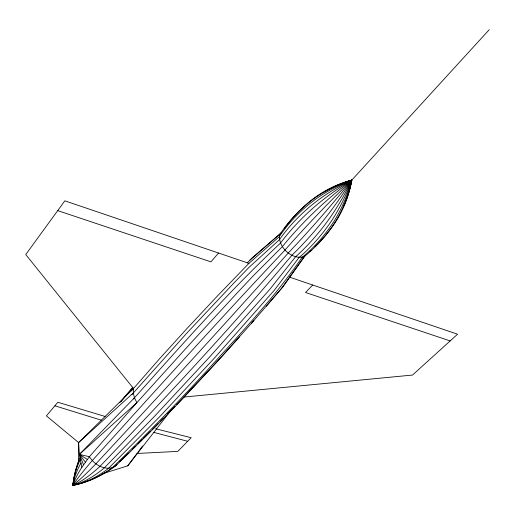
<?xml version="1.0" encoding="UTF-8"?>
<svg xmlns="http://www.w3.org/2000/svg" width="515" height="515" viewBox="0 0 515 515"><rect width="100%" height="100%" fill="white"/><g stroke="black" fill="none" stroke-linecap="round" stroke-linejoin="round"><path stroke-width="0.77" d="M78.55 461.221L78.602 442.578L133.507 388.497L159.418 358.923L187.215 328.248L217.008 296.408L248.932 263.352L279.156 236.797A191.078 141.052 -2.6 0 1 306.58 206.29A144.2 108.472 -1.3 0 1 351.739 180.173L489.25 29.683M80.52 483.366A222.062 155.871 60.2 0 1 72.905 485.317A202.086 50.148 -33.4 0 1 81.846 467.343L89.398 456.715L136.855 402.672L134.46 397.792L133.314 392.958L133.507 388.497L25.75 254.565L64.832 200.824L248.932 263.352M305.356 255.427L283.372 286.256L251.565 323.201M343.125 183.198A155.382 110.699 -86.5 0 1 351.739 180.173A147.502 121.559 64.7 0 1 332.143 226.581A197.277 160.294 67.1 0 1 304.262 256.567L281.299 288.658L266.313 306.213M102.665 473.678L127.739 465.837L136.881 453.67M137.846 452.389L142.655 445.984M127.739 465.837L170.169 411.388L175.029 406.348M119.738 402.736L132.947 387.126M120.871 401.732L132.535 387.917M131.454 390.891L133.507 388.497M131.776 394.741L187.19 332.729L232.819 284.151L249.099 267.272L279.355 239.778A186.771 115.862 -16.9 0 1 306.843 209.264A141.857 90.041 -16.2 0 1 351.739 180.173A155.755 110.635 -8.9 0 1 350.985 183.585M218.56 253.039L210.925 261.858L57.712 210.616M133.424 398.977L134.46 397.792C181.763 344.986 228.615 291.529 280.482 243.106A183.482 85.831 -27.7 0 1 308.047 212.605A140.022 67.24 -27.3 0 1 351.739 180.173A152.942 123.767 11.5 0 1 345.391 202.26M116.899 464.382L115.521 465.953A222.062 155.871 60.2 0 1 91.599 479.484M253.882 320.523L222.738 355.569L181.093 400.348L154.313 427.875L128.274 453.67L115.521 465.953L112.36 467.646A214.536 137.582 79.3 0 1 72.905 485.317A220.832 154.957 23.8 0 1 73.336 482.207M239.449 336.861L211.182 368.058L176.651 404.668M312.708 285.014L305.556 292.501L450.155 340.93M134.46 397.792L79.4 454.385L81.846 467.343M247.2 262.985L252.17 257.828L281.518 232.632L249.987 260.133M157.957 423.839L152.453 429.362M160.178 421.573L163.506 418.18M167.394 414.221L170.169 411.388M143.679 438.149L150.264 431.557M132.368 449.267L135.194 446.486M138.026 443.705L141.986 439.816M119.493 461.717L128.435 453.091M83.539 464.781L79.4 454.385L78.602 442.578L133.314 392.958M304.262 256.567C292.411 260.642 276.993 246.518 279.903 234.364A196.138 159.586 17.2 0 1 307.262 203.882A146.859 121.16 19.6 0 1 351.739 180.173A158.311 87.679 -23.3 0 1 351.063 182.413M183.971 397.052L412.521 375.049L457.565 334.209L289.385 277.089M137.022 453.47L177.823 451.378L191.162 437.711L155.704 428.77M153.811 432.413L187.672 441.284M105.112 416.468L57.854 402.26L46.408 415.882L78.602 442.578M54.873 405.814L101.358 420.163M87.318 459.464L79.4 454.385L136.855 402.672L191.149 342.649L236.771 293.376L252.974 276.091L282.465 246.543A181.306 52.562 -36.4 0 1 310.114 216.081A138.786 41.4 -36.2 0 1 351.739 180.173A150.226 127.005 38.1 0 1 333.656 224.836A202.633 170.111 41.8 0 1 315 246.711M85.368 462.155L79.4 454.385L89.398 456.715C94.11 464.208 103.309 470.086 112.36 467.646C144.232 437.003 175.042 405.266 205.022 372.77C238.522 335.407 273.523 299.08 301.919 257.545A192.005 141.883 86.9 0 0 329.825 227.501A144.747 108.987 85.6 0 0 351.739 180.173A152.446 123.6 73.1 0 0 330.958 188.117M73.529 484.042A258.833 120.124 -79.9 0 0 72.905 485.317A231.576 164.909 38.8 0 0 76.336 484.293M73.465 483.81A250.181 148.178 84.4 0 0 72.905 485.317A242.063 162.759 18.2 0 0 74.34 484.776M73.304 483.836A240.151 162.573 66.1 0 0 72.905 485.317A208.929 112.566 -85.2 0 0 108.543 468.302L159.586 416.809L214.716 357.758L274.308 290.241L298.945 257.635A187.46 116.744 -78.6 0 0 326.858 227.521A142.275 90.64 -79.3 0 0 351.739 180.173A158.041 88.065 -72.1 0 0 349.563 181.042M73.31 483.212A229.902 164.343 45.2 0 0 72.905 485.317A204.906 83.134 -72.7 0 0 104.326 467.858L154.667 416.146L209.708 356.901L269.866 289.282L295.539 256.831A183.958 86.7 -67.7 0 0 323.433 226.639A140.312 67.871 -68.1 0 0 351.739 180.173A149.601 126.716 46.4 0 0 308.846 202.202A201.429 169.544 42.7 0 0 284.222 228.724M73.458 481.435A220.832 154.957 23.8 0 1 74.952 473.768M75.132 473.008A220.832 154.957 23.8 0 1 75.905 469.976M76.104 469.229A220.832 154.957 23.8 0 1 76.98 466.23M77.211 465.483A220.832 154.957 23.8 0 1 77.939 463.262M78.196 462.522A220.832 154.957 23.8 0 1 78.988 460.313M79.934 457.835A213.725 136.488 4.9 0 0 72.905 485.317A202.266 50.991 -62 0 0 100.013 466.339C165.727 397.58 230.9 328.152 291.941 255.183A181.583 53.399 -59 0 0 319.796 224.913A138.96 42.037 -59.2 0 0 351.739 180.173A160.062 56.965 -61.2 0 0 350.522 180.862M80.591 459A208.408 111.491 -10.4 0 0 72.905 485.317A200.934 17.401 -52.4 0 0 95.899 463.854C160.674 394.065 225.242 324.057 288.4 252.801A180.347 18.263 -51.3 0 0 316.197 222.454A138.245 14.42 -51.4 0 0 351.739 180.173A160.236 56.283 -34.2 0 1 350.857 182.078M80.964 462.979A204.584 82.175 -22.8 0 0 72.905 485.317A200.876 16.622 -43 0 1 92.275 460.571C155.987 389.797 219.918 319.21 285.168 249.852A180.256 17.452 -44 0 1 312.895 219.442A138.187 13.783 -43.9 0 1 351.739 180.173M90.878 479.78A222.062 155.871 60.2 0 1 81.267 483.141M324.283 191.883A152.446 123.6 73.1 0 1 330.282 188.471M345.095 202.968A152.942 123.767 11.5 0 1 343.853 205.768M350.818 184.261A155.755 110.635 -8.9 0 1 349.485 189.005M310.996 250.399A202.633 170.111 41.8 0 1 309.978 251.294"/></g></svg>
